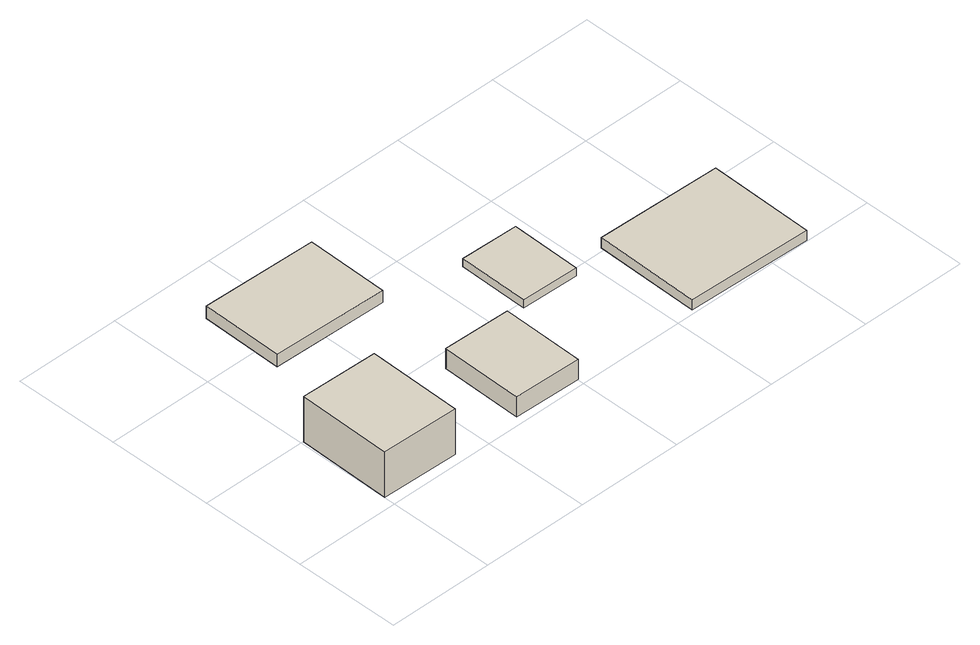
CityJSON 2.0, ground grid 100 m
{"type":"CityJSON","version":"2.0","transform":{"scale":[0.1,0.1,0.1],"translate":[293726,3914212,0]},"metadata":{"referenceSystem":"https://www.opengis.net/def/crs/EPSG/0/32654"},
"CityObjects":{
"building1":{"type":"Building","attributes":{"name":"Office Tower A","height":45,"roofType":"flat","function":"office"},"geometry":[{"type":"Solid","lod":"2","boundaries":[[[[0,1,2,3]],[[4,5,6,7]],[[0,4,7,1]],[[1,7,6,2]],[[2,6,5,3]],[[3,5,4,0]]]]}]},
"building2":{"type":"Building","attributes":{"name":"Shopping Center","height":12,"roofType":"flat","function":"retail"},"geometry":[{"type":"Solid","lod":"1","boundaries":[[[[8,9,10,11]],[[12,13,14,15]],[[8,12,15,9]],[[9,15,14,10]],[[10,14,13,11]],[[11,13,12,8]]]]}]},
"building3":{"type":"Building","attributes":{"name":"Residential Block","height":20,"roofType":"gabled","function":"residential"},"geometry":[{"type":"Solid","lod":"2","boundaries":[[[[16,17,18,19]],[[20,21,22,23]],[[16,20,23,17]],[[17,23,22,18]],[[18,22,21,19]],[[19,21,20,16]]]]}]},
"building4":{"type":"Building","attributes":{"name":"Temple Gate","height":8,"roofType":"hipped","function":"religious"},"geometry":[{"type":"Solid","lod":"2","boundaries":[[[[24,25,26,27]],[[28,29,30,31]],[[24,28,31,25]],[[25,31,30,26]],[[26,30,29,27]],[[27,29,28,24]]]]}]},
"building5":{"type":"Building","attributes":{"name":"Warehouse","height":10,"roofType":"shed","function":"industrial"},"geometry":[{"type":"Solid","lod":"1","boundaries":[[[[32,33,34,35]],[[36,37,38,39]],[[32,36,39,33]],[[33,39,38,34]],[[34,38,37,35]],[[35,37,36,32]]]]}]}
},
"vertices":[
[6,107,0],[734,91,0],[754,978,0],[27,995,0],[6,107,450],[27,995,450],[754,978,450],[734,91,450],
[499,1761,0],[1590,1736,0],[1607,2512,0],[517,2537,0],[499,1761,120],[517,2537,120],[1607,2512,120],[1590,1736,120],
[1370,76,0],[2006,61,0],[2024,838,0],[1388,852,0],[1370,76,200],[1388,852,200],[2024,838,200],[2006,61,200],
[2299,943,0],[2844,930,0],[2859,1596,0],[2314,1608,0],[2299,943,80],[2314,1608,80],[2859,1596,80],[2844,930,80],
[3187,34,0],[4369,7,0],[4392,1006,0],[3210,1033,0],[3187,34,100],[3210,1033,100],[4392,1006,100],[4369,7,100]
]}
